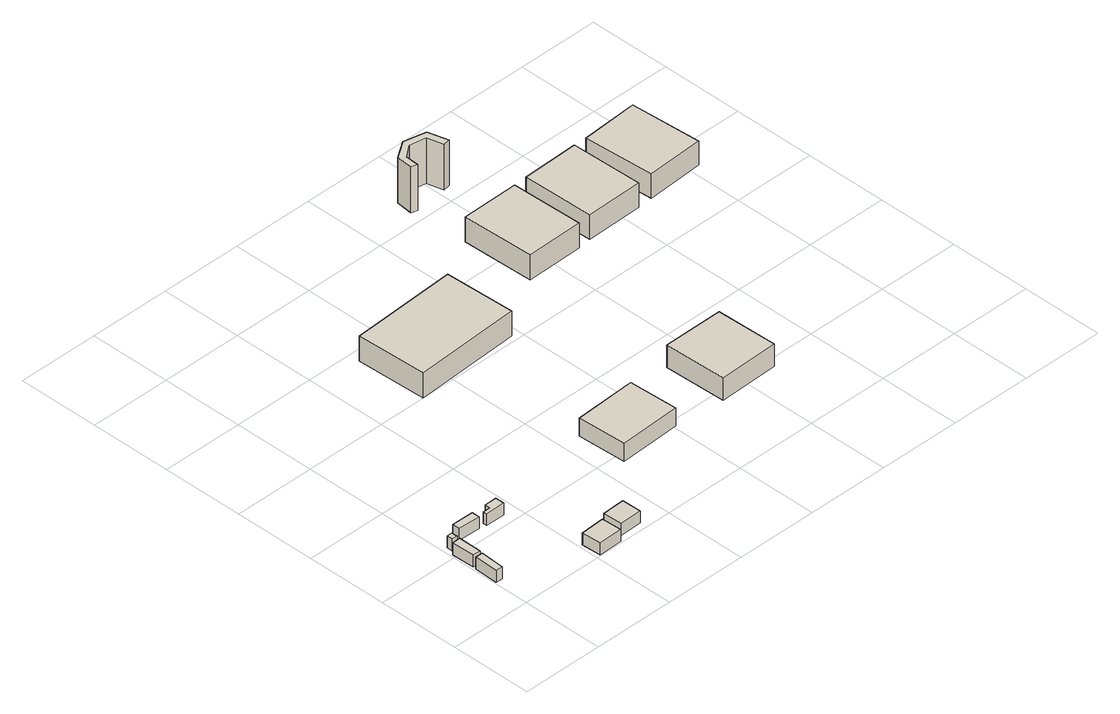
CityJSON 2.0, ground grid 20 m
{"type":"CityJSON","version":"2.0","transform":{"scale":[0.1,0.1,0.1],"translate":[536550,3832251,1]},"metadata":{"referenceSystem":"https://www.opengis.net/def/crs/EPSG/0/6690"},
"CityObjects":{
"building1":{"type":"Building","attributes":{"class":"3001","BuildingDetailAttribute.specifiedBuildingCoverageRate":0.6,"BuildingDetailAttribute.surveyYear":2017,"BuildingTsunamiRiskAttribute.description":"1","BuildingTsunamiRiskAttribute.rank":"2","BuildingTsunamiRiskAttribute.depth":0.92,"BuildingHighTideRiskAttribute.description":"1","BuildingHighTideRiskAttribute.rank":"3","BuildingHighTideRiskAttribute.depth":3.54,"BuildingIDAttribute.prefecture":"27","BuildingIDAttribute.city":"27125"},"geometry":[{"type":"Solid","lod":"1","boundaries":[[[[0,1,2,3]],[[2,4,5,3]],[[1,6,4,2]],[[0,7,6,1]],[[3,5,7,0]],[[4,6,7,5]]]]}]},
"building2":{"type":"Building","attributes":{"class":"3001","BuildingDetailAttribute.specifiedBuildingCoverageRate":0.6,"BuildingDetailAttribute.surveyYear":2017,"BuildingTsunamiRiskAttribute.description":"1","BuildingTsunamiRiskAttribute.rank":"2","BuildingTsunamiRiskAttribute.depth":0.92,"BuildingHighTideRiskAttribute.description":"1","BuildingHighTideRiskAttribute.rank":"3","BuildingHighTideRiskAttribute.depth":3.54,"BuildingIDAttribute.prefecture":"27","BuildingIDAttribute.city":"27125"},"geometry":[{"type":"Solid","lod":"1","boundaries":[[[[8,9,10,11]],[[10,12,13,11]],[[9,14,12,10]],[[8,15,14,9]],[[11,13,15,8]],[[12,14,15,13]]]]}]},
"building3":{"type":"Building","attributes":{"class":"3001","BuildingDetailAttribute.specifiedBuildingCoverageRate":0.6,"BuildingDetailAttribute.surveyYear":2017,"BuildingTsunamiRiskAttribute.description":"1","BuildingTsunamiRiskAttribute.rank":"2","BuildingTsunamiRiskAttribute.depth":1.05,"BuildingHighTideRiskAttribute.description":"1","BuildingHighTideRiskAttribute.rank":"3","BuildingHighTideRiskAttribute.depth":3.66,"BuildingIDAttribute.prefecture":"27","BuildingIDAttribute.city":"27125"},"geometry":[{"type":"Solid","lod":"1","boundaries":[[[[16,17,18,19]],[[18,20,21,19]],[[17,22,20,18]],[[16,23,22,17]],[[19,21,23,16]],[[20,22,23,21]]]]}]},
"building4":{"type":"Building","attributes":{"class":"3001","BuildingDetailAttribute.specifiedBuildingCoverageRate":0.6,"BuildingDetailAttribute.surveyYear":2017,"BuildingTsunamiRiskAttribute.description":"1","BuildingTsunamiRiskAttribute.rank":"2","BuildingTsunamiRiskAttribute.depth":1.43,"BuildingHighTideRiskAttribute.description":"1","BuildingHighTideRiskAttribute.rank":"3","BuildingHighTideRiskAttribute.depth":4.04,"BuildingIDAttribute.prefecture":"27","BuildingIDAttribute.city":"27125"},"geometry":[{"type":"Solid","lod":"1","boundaries":[[[[24,25,26,27]],[[26,28,29,27]],[[25,30,28,26]],[[24,31,30,25]],[[27,29,31,24]],[[28,30,31,29]]]]}]},
"building5":{"type":"Building","attributes":{"class":"3001","BuildingDetailAttribute.specifiedBuildingCoverageRate":0.6,"BuildingDetailAttribute.surveyYear":2017,"BuildingTsunamiRiskAttribute.description":"1","BuildingTsunamiRiskAttribute.rank":"2","BuildingTsunamiRiskAttribute.depth":1.43,"BuildingHighTideRiskAttribute.description":"1","BuildingHighTideRiskAttribute.rank":"3","BuildingHighTideRiskAttribute.depth":4.04,"BuildingIDAttribute.prefecture":"27","BuildingIDAttribute.city":"27125"},"geometry":[{"type":"Solid","lod":"1","boundaries":[[[[32,33,34,35,36,37]],[[36,38,39,37]],[[35,40,38,36]],[[34,41,40,35]],[[33,42,41,34]],[[32,43,42,33]],[[37,39,43,32]],[[38,40,41,42,43,39]]]]}]},
"building6":{"type":"Building","attributes":{"class":"3001","BuildingDetailAttribute.specifiedBuildingCoverageRate":0.6,"BuildingDetailAttribute.surveyYear":2017,"BuildingTsunamiRiskAttribute.description":"1","BuildingTsunamiRiskAttribute.rank":"2","BuildingTsunamiRiskAttribute.depth":1.19,"BuildingHighTideRiskAttribute.description":"1","BuildingHighTideRiskAttribute.rank":"3","BuildingHighTideRiskAttribute.depth":3.81,"BuildingIDAttribute.prefecture":"27","BuildingIDAttribute.city":"27125"},"geometry":[{"type":"Solid","lod":"1","boundaries":[[[[44,45,46,47]],[[46,48,49,47]],[[45,50,48,46]],[[44,51,50,45]],[[47,49,51,44]],[[48,50,51,49]]]]}]},
"building7":{"type":"Building","attributes":{"class":"3001","BuildingDetailAttribute.specifiedBuildingCoverageRate":0.6,"BuildingDetailAttribute.surveyYear":2017,"BuildingTsunamiRiskAttribute.description":"1","BuildingTsunamiRiskAttribute.rank":"2","BuildingTsunamiRiskAttribute.depth":0.74,"BuildingHighTideRiskAttribute.description":"1","BuildingHighTideRiskAttribute.rank":"3","BuildingHighTideRiskAttribute.depth":3.37,"BuildingIDAttribute.prefecture":"27","BuildingIDAttribute.city":"27125"},"geometry":[{"type":"Solid","lod":"1","boundaries":[[[[52,53,54,55]],[[54,56,57,55]],[[53,58,56,54]],[[52,59,58,53]],[[55,57,59,52]],[[56,58,59,57]]]]}]},
"building8":{"type":"Building","attributes":{"計測周辺長":54.35,"1/2500図郭":82,"区名":"住之江区","町丁目名称":"南港北３丁目","街区番号":4,"class":"3001","usage":"431","measuredHeight":4.5,"storeysAboveGround":1,"BuildingDetailAttribute.buildingRoofEdgeArea":181.75,"BuildingDetailAttribute.buildingStructureType":"610","BuildingDetailAttribute.buildingStructureOrgType":"2","BuildingDetailAttribute.detailedUsage":"1730","BuildingDetailAttribute.specifiedBuildingCoverageRate":0.6,"BuildingDetailAttribute.surveyYear":2017,"BuildingTsunamiRiskAttribute.description":"1","BuildingTsunamiRiskAttribute.rank":"1","BuildingTsunamiRiskAttribute.depth":0.05,"BuildingHighTideRiskAttribute.description":"1","BuildingHighTideRiskAttribute.rank":"2","BuildingHighTideRiskAttribute.depth":2.4,"BuildingIDAttribute.prefecture":"27","BuildingIDAttribute.city":"27125"},"geometry":[{"type":"Solid","lod":"1","boundaries":[[[[60,61,62,63]],[[62,64,65,63]],[[61,66,64,62]],[[60,67,66,61]],[[63,65,67,60]],[[64,66,67,65]]]]}]},
"building9":{"type":"Building","attributes":{"計測周辺長":87.17,"1/2500図郭":82,"区名":"住之江区","町丁目名称":"南港北３丁目","街区番号":4,"class":"3001","usage":"431","measuredHeight":6.2,"storeysAboveGround":1,"BuildingDetailAttribute.buildingRoofEdgeArea":454.24,"BuildingDetailAttribute.buildingStructureType":"610","BuildingDetailAttribute.buildingStructureOrgType":"2","BuildingDetailAttribute.detailedUsage":"1730","BuildingDetailAttribute.specifiedBuildingCoverageRate":0.6,"BuildingDetailAttribute.surveyYear":2017,"BuildingTsunamiRiskAttribute.description":"1","BuildingTsunamiRiskAttribute.rank":"1","BuildingTsunamiRiskAttribute.depth":0.2,"BuildingHighTideRiskAttribute.description":"1","BuildingHighTideRiskAttribute.rank":"2","BuildingHighTideRiskAttribute.depth":2.16,"BuildingIDAttribute.prefecture":"27","BuildingIDAttribute.city":"27125"},"geometry":[{"type":"Solid","lod":"1","boundaries":[[[[68,69,70,71]],[[70,72,73,71]],[[69,74,72,70]],[[68,75,74,69]],[[71,73,75,68]],[[72,74,75,73]]]]}]},
"building10":{"type":"Building","attributes":{"計測周辺長":59.76,"1/2500図郭":82,"区名":"住之江区","町丁目名称":"南港北３丁目","街区番号":4,"class":"3001","usage":"431","measuredHeight":5.6,"storeysAboveGround":1,"BuildingDetailAttribute.buildingRoofEdgeArea":223.12,"BuildingDetailAttribute.buildingStructureType":"610","BuildingDetailAttribute.buildingStructureOrgType":"2","BuildingDetailAttribute.detailedUsage":"1730","BuildingDetailAttribute.specifiedBuildingCoverageRate":0.6,"BuildingDetailAttribute.surveyYear":2017,"BuildingTsunamiRiskAttribute.description":"1","BuildingTsunamiRiskAttribute.rank":"1","BuildingTsunamiRiskAttribute.depth":0.08,"BuildingHighTideRiskAttribute.description":"1","BuildingHighTideRiskAttribute.rank":"2","BuildingHighTideRiskAttribute.depth":2.44,"BuildingIDAttribute.prefecture":"27","BuildingIDAttribute.city":"27125"},"geometry":[{"type":"Solid","lod":"1","boundaries":[[[[76,77,78,79]],[[78,80,81,79]],[[77,82,80,78]],[[76,83,82,77]],[[79,81,83,76]],[[80,82,83,81]]]]}]},
"building11":{"type":"Building","attributes":{"計測周辺長":63.26,"1/2500図郭":82,"区名":"住之江区","町丁目名称":"南港北３丁目","街区番号":4,"class":"3001","usage":"431","measuredHeight":6.3,"storeysAboveGround":1,"BuildingDetailAttribute.buildingRoofEdgeArea":246.78,"BuildingDetailAttribute.buildingStructureType":"610","BuildingDetailAttribute.buildingStructureOrgType":"2","BuildingDetailAttribute.detailedUsage":"1730","BuildingDetailAttribute.specifiedBuildingCoverageRate":0.6,"BuildingDetailAttribute.surveyYear":2017,"BuildingHighTideRiskAttribute.description":"1","BuildingHighTideRiskAttribute.rank":"2","BuildingHighTideRiskAttribute.depth":1.73,"BuildingIDAttribute.prefecture":"27","BuildingIDAttribute.city":"27125"},"geometry":[{"type":"Solid","lod":"1","boundaries":[[[[84,85,86,87]],[[86,88,89,87]],[[85,90,88,86]],[[84,91,90,85]],[[87,89,91,84]],[[88,90,91,89]]]]}]},
"building12":{"type":"Building","attributes":{"計測周辺長":38.44,"1/2500図郭":82,"区名":"住之江区","町丁目名称":"南港北３丁目","街区番号":5,"class":"3003","usage":"422","measuredHeight":11.5,"storeysAboveGround":1,"BuildingDetailAttribute.buildingRoofEdgeArea":28.34,"BuildingDetailAttribute.buildingStructureType":"610","BuildingDetailAttribute.buildingStructureOrgType":"2","BuildingDetailAttribute.detailedUsage":"1406","BuildingDetailAttribute.specifiedBuildingCoverageRate":0.6,"BuildingDetailAttribute.surveyYear":2017,"BuildingHighTideRiskAttribute.description":"1","BuildingHighTideRiskAttribute.rank":"2","BuildingHighTideRiskAttribute.depth":2.38,"BuildingIDAttribute.prefecture":"27","BuildingIDAttribute.city":"27125"},"geometry":[{"type":"Solid","lod":"1","boundaries":[[[[92,93,94,95,96,97,98,99,100,101]],[[100,102,103,101]],[[99,104,102,100]],[[98,105,104,99]],[[97,106,105,98]],[[96,107,106,97]],[[95,108,107,96]],[[94,109,108,95]],[[93,110,109,94]],[[92,111,110,93]],[[101,103,111,92]],[[102,104,105,106,107,108,109,110,111,103]]]]}]},
"building13":{"type":"Building","attributes":{"計測周辺長":62.76,"1/2500図郭":82,"区名":"住之江区","町丁目名称":"南港北３丁目","街区番号":4,"class":"3001","usage":"431","measuredHeight":6.3,"storeysAboveGround":1,"BuildingDetailAttribute.buildingRoofEdgeArea":243.28,"BuildingDetailAttribute.buildingStructureType":"610","BuildingDetailAttribute.buildingStructureOrgType":"2","BuildingDetailAttribute.detailedUsage":"1730","BuildingDetailAttribute.specifiedBuildingCoverageRate":0.6,"BuildingDetailAttribute.surveyYear":2017,"BuildingHighTideRiskAttribute.description":"1","BuildingHighTideRiskAttribute.rank":"2","BuildingHighTideRiskAttribute.depth":1.76,"BuildingIDAttribute.prefecture":"27","BuildingIDAttribute.city":"27125"},"geometry":[{"type":"Solid","lod":"1","boundaries":[[[[112,113,114,115]],[[114,116,117,115]],[[113,118,116,114]],[[112,119,118,113]],[[115,117,119,112]],[[116,118,119,117]]]]}]},
"building14":{"type":"Building","attributes":{"計測周辺長":62.57,"1/2500図郭":82,"区名":"住之江区","町丁目名称":"南港北３丁目","街区番号":4,"class":"3001","usage":"431","measuredHeight":6.1,"storeysAboveGround":1,"BuildingDetailAttribute.buildingRoofEdgeArea":242.06,"BuildingDetailAttribute.buildingStructureType":"610","BuildingDetailAttribute.buildingStructureOrgType":"2","BuildingDetailAttribute.detailedUsage":"1730","BuildingDetailAttribute.specifiedBuildingCoverageRate":0.6,"BuildingDetailAttribute.surveyYear":2017,"BuildingHighTideRiskAttribute.description":"1","BuildingHighTideRiskAttribute.rank":"2","BuildingHighTideRiskAttribute.depth":1.74,"BuildingIDAttribute.prefecture":"27","BuildingIDAttribute.city":"27125"},"geometry":[{"type":"Solid","lod":"1","boundaries":[[[[120,121,122,123]],[[122,124,125,123]],[[121,126,124,122]],[[120,127,126,121]],[[123,125,127,120]],[[124,126,127,125]]]]}]}
},
"vertices":[
[1,84,13],[3,142,13],[21,142,13],[18,83,13],[21,142,43],[18,83,43],[3,142,43],[1,84,43],
[3,149,14],[2,205,14],[22,206,14],[22,149,14],[22,206,44],[22,149,44],[2,205,44],[3,149,44],
[10,229,14],[23,229,14],[23,214,14],[10,214,14],[23,214,44],[10,214,44],[23,229,44],[10,229,44],
[46,230,11],[46,249,11],[100,248,11],[100,229,11],[100,248,41],[100,229,41],[46,249,41],[46,230,41],
[119,227,9],[119,236,9],[137,236,9],[137,249,9],[167,249,9],[167,227,9],[167,249,39],[167,227,39],[137,249,39],[137,236,39],[119,236,39],[119,227,39],
[209,50,9],[268,53,9],[270,4,9],[211,2,9],[270,4,39],[211,2,39],[268,53,39],[209,50,39],
[278,60,13],[334,62,13],[335,15,13],[280,13,13],[335,15,43],[280,13,43],[334,62,43],[278,60,43],
[436,284,24],[588,292,24],[593,171,24],[441,164,24],[593,171,69],[441,164,69],[588,292,69],[436,284,69],
[302,762,21],[564,776,21],[570,604,21],[307,590,21],[570,604,84],[307,590,84],[564,776,84],[302,762,84],
[713,315,23],[860,316,23],[864,166,23],[717,162,23],[864,166,80],[717,162,80],[860,316,80],[713,315,80],
[707,869,33],[847,871,33],[851,696,33],[711,692,33],[851,696,96],[711,692,96],[847,871,96],[707,869,96],
[711,1024,17],[715,1064,17],[757,1092,17],[812,1080,17],[825,1031,17],[808,1028,17],[798,1068,17],[758,1075,17],[728,1052,17],[726,1020,17],[728,1052,132],[726,1020,132],[758,1075,132],[798,1068,132],[808,1028,132],[825,1031,132],[812,1080,132],[757,1092,132],[715,1064,132],[711,1024,132],
[886,701,32],[882,874,32],[1022,878,32],[1026,703,32],[1022,878,94],[1026,703,94],[882,874,94],[886,701,94],
[1054,878,32],[1194,887,32],[1204,714,32],[1064,706,32],[1204,714,93],[1064,706,93],[1194,887,93],[1054,878,93]
]}
